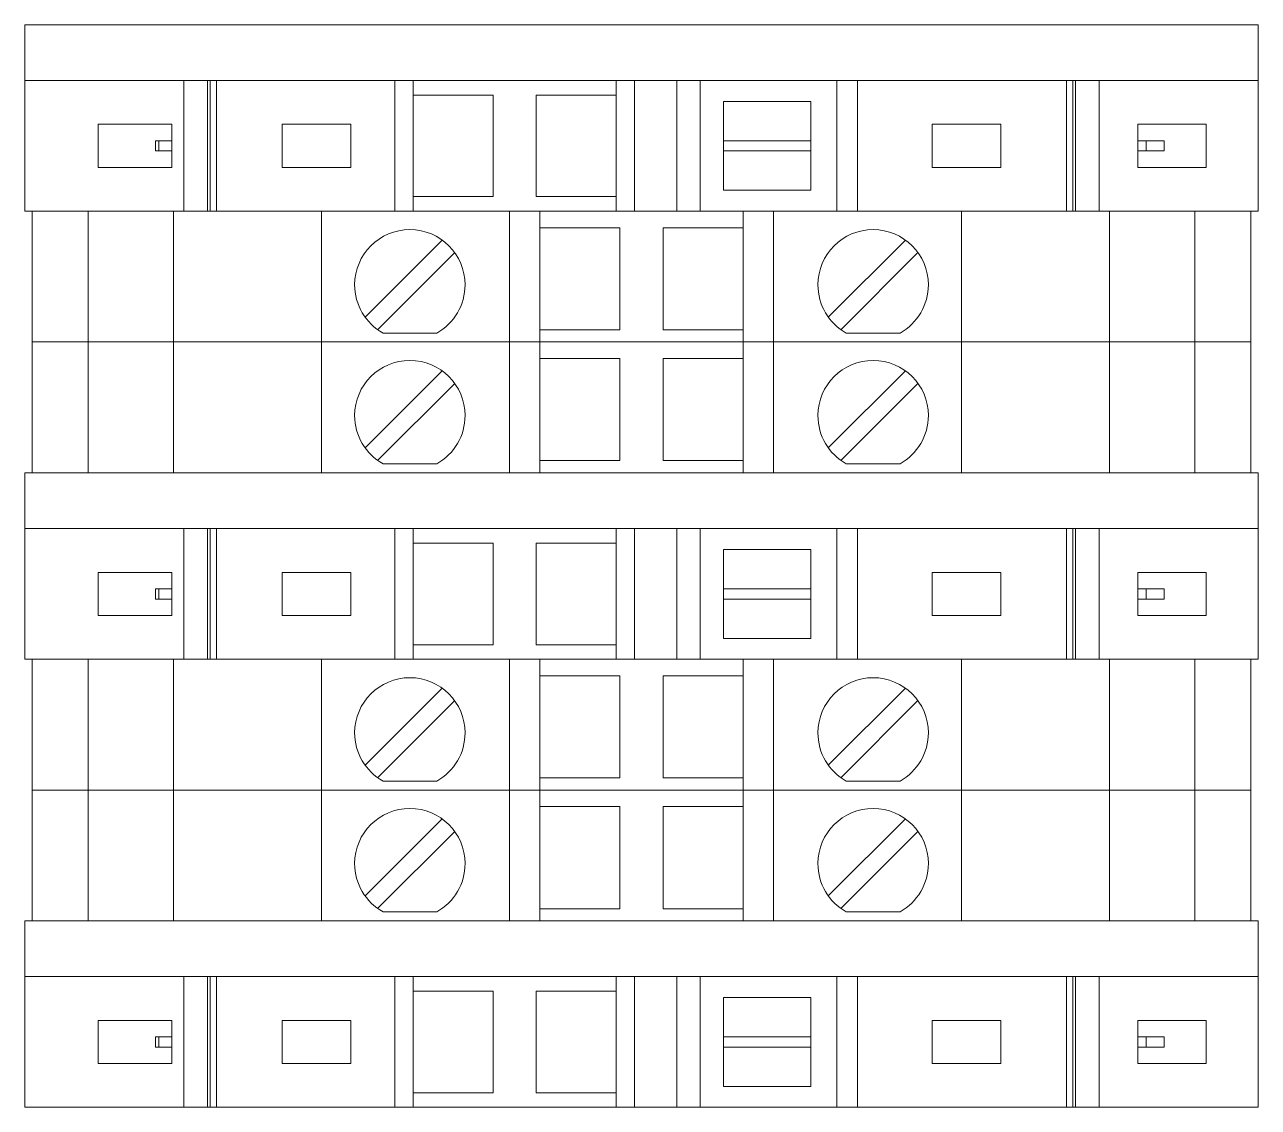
# Model space of a CAD drawing. Header units: millimetres. Extents: x 1880 to 4113, y 771 to 2990.
# Drawn here: x 3578.52 to 3627.12, y 2338.19 to 2380.84 of the extents above; entities that cross this region are included whole.
import ezdxf

# ---------------------------------------------------------------- set-up
doc = ezdxf.new("R2010")
doc.units = ezdxf.units.MM
doc.layers.add('000-PI-Oprema', color=30, linetype='Continuous', lineweight=5)
doc.layers.add('000-PI-ORMAR', color=2, linetype='Continuous')

msp = doc.modelspace()

# ---------------------------------------------------------------- linework, layer by layer
at = {"color": 0, "linetype": 'ByBlock', "lineweight": 0, "ltscale": 0.25}
for points in [[(3578.522, 2380.839), (3578.522, 2373.489), (3627.122, 2373.489), (3627.122, 2380.839), (3578.522, 2380.839)], [(3578.522, 2363.189), (3578.522, 2355.839), (3627.122, 2355.839), (3627.122, 2363.189), (3578.522, 2363.189)], [(3578.522, 2345.539), (3578.522, 2338.189), (3627.122, 2338.189), (3627.122, 2345.539), (3578.522, 2345.539)]]:
    msp.add_lwpolyline(points, dxfattribs=at)
at = {"layer": '000-PI-Oprema', "color": 0, "linetype": 'ByBlock', "lineweight": 0}
for p, q in [((3578.522, 2380.839), (3578.522, 2373.489)), ((3627.122, 2380.839), (3578.522, 2380.839)), ((3627.122, 2373.489), (3627.122, 2380.839)), ((3584.787, 2378.639), (3578.522, 2378.639)), ((3584.787, 2373.489), (3584.787, 2378.639)), ((3585.724, 2378.639), (3584.787, 2378.639)), ((3585.724, 2373.489), (3585.724, 2378.639)), ((3585.824, 2378.639), (3585.724, 2378.639)), ((3585.824, 2378.639), (3585.824, 2373.489)), ((3586.082, 2378.639), (3585.824, 2378.639)), ((3586.082, 2378.639), (3586.082, 2373.489)), ((3593.103, 2378.639), (3586.082, 2378.639)), ((3593.103, 2378.639), (3593.822, 2378.639)), ((3593.103, 2373.489), (3593.103, 2378.639)), ((3593.822, 2378.064), (3593.822, 2378.639)), ((3593.822, 2378.639), (3601.822, 2378.639)), ((3601.822, 2378.639), (3601.822, 2378.064)), ((3601.822, 2378.639), (3602.54, 2378.639)), ((3602.54, 2378.639), (3604.212, 2378.639)), ((3602.54, 2373.489), (3602.54, 2378.639)), ((3605.137, 2378.639), (3604.212, 2378.639)), ((3604.212, 2378.639), (3604.212, 2373.489)), ((3610.511, 2378.639), (3605.137, 2378.639)), ((3605.137, 2378.639), (3605.137, 2373.489)), ((3610.511, 2378.639), (3610.511, 2373.489)), ((3611.332, 2378.639), (3610.511, 2378.639)), ((3611.332, 2373.489), (3611.332, 2378.639)), ((3611.332, 2378.639), (3619.562, 2378.639)), ((3619.562, 2378.639), (3619.562, 2373.489)), ((3619.562, 2378.639), (3619.82, 2378.639)), ((3619.82, 2373.489), (3619.82, 2378.639)), ((3619.82, 2378.639), (3619.92, 2378.639)), ((3620.857, 2378.639), (3619.92, 2378.639)), ((3619.92, 2373.489), (3619.92, 2378.639)), ((3620.857, 2378.639), (3627.122, 2378.639)), ((3620.857, 2373.489), (3620.857, 2378.639)), ((3593.822, 2374.064), (3593.822, 2378.064)), ((3593.822, 2378.064), (3596.972, 2378.064)), ((3596.972, 2378.064), (3596.972, 2374.064)), ((3598.672, 2378.064), (3601.822, 2378.064)), ((3598.672, 2374.064), (3598.672, 2378.064)), ((3601.822, 2378.064), (3601.822, 2374.064)), ((3606.047, 2377.814), (3609.497, 2377.814)), ((3606.047, 2376.264), (3606.047, 2377.814)), ((3609.497, 2377.814), (3609.497, 2376.264)), ((3581.422, 2375.214), (3581.422, 2376.914)), ((3581.422, 2376.914), (3584.322, 2376.914)), ((3584.322, 2376.914), (3584.322, 2376.264)), ((3588.672, 2376.914), (3591.372, 2376.914)), ((3588.672, 2375.214), (3588.672, 2376.914)), ((3591.372, 2376.914), (3591.372, 2375.214)), ((3614.272, 2376.914), (3616.972, 2376.914)), ((3614.272, 2375.214), (3614.272, 2376.914)), ((3616.972, 2376.914), (3616.972, 2375.214)), ((3622.372, 2376.264), (3622.372, 2376.914)), ((3622.372, 2376.914), (3625.072, 2376.914)), ((3625.072, 2376.914), (3625.072, 2375.214)), ((3583.807, 2376.264), (3583.677, 2376.264)), ((3583.677, 2375.864), (3583.677, 2376.264)), ((3583.807, 2376.264), (3583.807, 2375.864)), ((3583.807, 2376.264), (3584.322, 2376.264)), ((3584.322, 2376.264), (3584.322, 2375.864)), ((3606.047, 2376.264), (3609.497, 2376.264)), ((3606.047, 2375.864), (3606.047, 2376.264)), ((3609.497, 2376.264), (3609.497, 2375.864)), ((3622.372, 2375.864), (3622.372, 2376.264)), ((3622.372, 2376.264), (3622.707, 2376.264)), ((3622.707, 2376.264), (3622.707, 2375.864)), ((3623.407, 2376.264), (3622.707, 2376.264)), ((3623.407, 2376.264), (3623.407, 2375.864)), ((3583.807, 2375.864), (3583.677, 2375.864)), ((3583.807, 2375.864), (3584.322, 2375.864)), ((3584.322, 2375.864), (3584.322, 2375.214)), ((3606.047, 2375.864), (3609.497, 2375.864)), ((3606.047, 2374.314), (3606.047, 2375.864)), ((3609.497, 2375.864), (3609.497, 2374.314)), ((3622.372, 2375.864), (3622.707, 2375.864)), ((3622.372, 2375.214), (3622.372, 2375.864)), ((3623.407, 2375.864), (3622.707, 2375.864)), ((3584.322, 2375.214), (3581.422, 2375.214)), ((3591.372, 2375.214), (3588.672, 2375.214)), ((3616.972, 2375.214), (3614.272, 2375.214)), ((3625.072, 2375.214), (3622.372, 2375.214)), ((3609.497, 2374.314), (3606.047, 2374.314)), ((3596.972, 2374.064), (3593.822, 2374.064)), ((3593.822, 2373.489), (3593.822, 2374.064)), ((3601.822, 2374.064), (3598.672, 2374.064)), ((3601.822, 2374.064), (3601.822, 2373.489)), ((3585.724, 2373.489), (3584.787, 2373.489)), ((3585.824, 2373.489), (3585.724, 2373.489)), ((3586.082, 2373.489), (3585.824, 2373.489)), ((3593.103, 2373.489), (3593.822, 2373.489)), ((3578.522, 2363.189), (3578.522, 2355.839)), ((3627.122, 2363.189), (3578.522, 2363.189)), ((3627.122, 2355.839), (3627.122, 2363.189)), ((3584.787, 2360.989), (3578.522, 2360.989)), ((3584.787, 2355.839), (3584.787, 2360.989)), ((3585.724, 2360.989), (3584.787, 2360.989)), ((3585.724, 2355.839), (3585.724, 2360.989)), ((3585.824, 2360.989), (3585.724, 2360.989)), ((3585.824, 2360.989), (3585.824, 2355.839)), ((3586.082, 2360.989), (3585.824, 2360.989)), ((3586.082, 2360.989), (3586.082, 2355.839)), ((3593.103, 2360.989), (3586.082, 2360.989)), ((3593.103, 2360.989), (3593.822, 2360.989)), ((3593.103, 2355.839), (3593.103, 2360.989)), ((3593.822, 2360.414), (3593.822, 2360.989)), ((3593.822, 2360.989), (3601.822, 2360.989)), ((3601.822, 2360.989), (3601.822, 2360.414)), ((3601.822, 2360.989), (3602.54, 2360.989)), ((3602.54, 2360.989), (3604.212, 2360.989)), ((3602.54, 2355.839), (3602.54, 2360.989)), ((3605.137, 2360.989), (3604.212, 2360.989)), ((3604.212, 2360.989), (3604.212, 2355.839)), ((3610.511, 2360.989), (3605.137, 2360.989)), ((3605.137, 2360.989), (3605.137, 2355.839)), ((3610.511, 2360.989), (3610.511, 2355.839)), ((3611.332, 2360.989), (3610.511, 2360.989)), ((3611.332, 2355.839), (3611.332, 2360.989)), ((3611.332, 2360.989), (3619.562, 2360.989)), ((3619.562, 2360.989), (3619.562, 2355.839)), ((3619.562, 2360.989), (3619.82, 2360.989)), ((3619.82, 2355.839), (3619.82, 2360.989)), ((3619.82, 2360.989), (3619.92, 2360.989)), ((3620.857, 2360.989), (3619.92, 2360.989)), ((3619.92, 2355.839), (3619.92, 2360.989)), ((3620.857, 2360.989), (3627.122, 2360.989)), ((3620.857, 2355.839), (3620.857, 2360.989)), ((3593.822, 2356.414), (3593.822, 2360.414)), ((3593.822, 2360.414), (3596.972, 2360.414)), ((3596.972, 2360.414), (3596.972, 2356.414)), ((3598.672, 2360.414), (3601.822, 2360.414)), ((3598.672, 2356.414), (3598.672, 2360.414)), ((3601.822, 2360.414), (3601.822, 2356.414)), ((3606.047, 2360.164), (3609.497, 2360.164)), ((3606.047, 2358.614), (3606.047, 2360.164)), ((3609.497, 2360.164), (3609.497, 2358.614)), ((3581.422, 2357.564), (3581.422, 2359.264)), ((3581.422, 2359.264), (3584.322, 2359.264)), ((3584.322, 2359.264), (3584.322, 2358.614)), ((3588.672, 2359.264), (3591.372, 2359.264)), ((3588.672, 2357.564), (3588.672, 2359.264)), ((3591.372, 2359.264), (3591.372, 2357.564)), ((3614.272, 2359.264), (3616.972, 2359.264)), ((3614.272, 2357.564), (3614.272, 2359.264)), ((3616.972, 2359.264), (3616.972, 2357.564)), ((3622.372, 2358.614), (3622.372, 2359.264)), ((3622.372, 2359.264), (3625.072, 2359.264)), ((3625.072, 2359.264), (3625.072, 2357.564)), ((3583.807, 2358.614), (3583.677, 2358.614)), ((3583.677, 2358.214), (3583.677, 2358.614)), ((3583.807, 2358.614), (3583.807, 2358.214)), ((3583.807, 2358.614), (3584.322, 2358.614)), ((3584.322, 2358.614), (3584.322, 2358.214)), ((3606.047, 2358.614), (3609.497, 2358.614)), ((3606.047, 2358.214), (3606.047, 2358.614)), ((3609.497, 2358.614), (3609.497, 2358.214)), ((3622.372, 2358.214), (3622.372, 2358.614)), ((3622.372, 2358.614), (3622.707, 2358.614)), ((3622.707, 2358.614), (3622.707, 2358.214)), ((3623.407, 2358.614), (3622.707, 2358.614)), ((3623.407, 2358.614), (3623.407, 2358.214)), ((3583.807, 2358.214), (3583.677, 2358.214)), ((3583.807, 2358.214), (3584.322, 2358.214)), ((3584.322, 2358.214), (3584.322, 2357.564)), ((3606.047, 2358.214), (3609.497, 2358.214)), ((3606.047, 2356.664), (3606.047, 2358.214)), ((3609.497, 2358.214), (3609.497, 2356.664)), ((3622.372, 2358.214), (3622.707, 2358.214)), ((3622.372, 2357.564), (3622.372, 2358.214)), ((3623.407, 2358.214), (3622.707, 2358.214)), ((3584.322, 2357.564), (3581.422, 2357.564)), ((3591.372, 2357.564), (3588.672, 2357.564)), ((3616.972, 2357.564), (3614.272, 2357.564)), ((3625.072, 2357.564), (3622.372, 2357.564)), ((3609.497, 2356.664), (3606.047, 2356.664)), ((3596.972, 2356.414), (3593.822, 2356.414)), ((3593.822, 2355.839), (3593.822, 2356.414)), ((3601.822, 2356.414), (3598.672, 2356.414)), ((3601.822, 2356.414), (3601.822, 2355.839)), ((3585.724, 2355.839), (3584.787, 2355.839)), ((3585.824, 2355.839), (3585.724, 2355.839)), ((3586.082, 2355.839), (3585.824, 2355.839)), ((3593.103, 2355.839), (3593.822, 2355.839)), ((3578.522, 2345.539), (3578.522, 2338.189)), ((3627.122, 2345.539), (3578.522, 2345.539)), ((3627.122, 2338.189), (3627.122, 2345.539)), ((3584.787, 2343.339), (3578.522, 2343.339)), ((3584.787, 2338.189), (3584.787, 2343.339)), ((3585.724, 2343.339), (3584.787, 2343.339)), ((3585.724, 2338.189), (3585.724, 2343.339)), ((3585.824, 2343.339), (3585.724, 2343.339)), ((3585.824, 2343.339), (3585.824, 2338.189)), ((3586.082, 2343.339), (3585.824, 2343.339)), ((3586.082, 2343.339), (3586.082, 2338.189)), ((3593.103, 2343.339), (3586.082, 2343.339)), ((3593.103, 2343.339), (3593.822, 2343.339)), ((3593.103, 2338.189), (3593.103, 2343.339)), ((3593.822, 2342.764), (3593.822, 2343.339)), ((3593.822, 2343.339), (3601.822, 2343.339)), ((3601.822, 2343.339), (3601.822, 2342.764)), ((3601.822, 2343.339), (3602.54, 2343.339)), ((3602.54, 2343.339), (3604.212, 2343.339)), ((3602.54, 2338.189), (3602.54, 2343.339)), ((3605.137, 2343.339), (3604.212, 2343.339)), ((3604.212, 2343.339), (3604.212, 2338.189)), ((3610.511, 2343.339), (3605.137, 2343.339)), ((3605.137, 2343.339), (3605.137, 2338.189)), ((3610.511, 2343.339), (3610.511, 2338.189)), ((3611.332, 2343.339), (3610.511, 2343.339)), ((3611.332, 2338.189), (3611.332, 2343.339)), ((3611.332, 2343.339), (3619.562, 2343.339)), ((3619.562, 2343.339), (3619.562, 2338.189)), ((3619.562, 2343.339), (3619.82, 2343.339)), ((3619.82, 2338.189), (3619.82, 2343.339)), ((3619.82, 2343.339), (3619.92, 2343.339)), ((3620.857, 2343.339), (3619.92, 2343.339)), ((3619.92, 2338.189), (3619.92, 2343.339)), ((3620.857, 2343.339), (3627.122, 2343.339)), ((3620.857, 2338.189), (3620.857, 2343.339)), ((3593.822, 2338.764), (3593.822, 2342.764)), ((3593.822, 2342.764), (3596.972, 2342.764)), ((3596.972, 2342.764), (3596.972, 2338.764)), ((3598.672, 2342.764), (3601.822, 2342.764)), ((3598.672, 2338.764), (3598.672, 2342.764)), ((3601.822, 2342.764), (3601.822, 2338.764)), ((3606.047, 2342.514), (3609.497, 2342.514)), ((3606.047, 2340.964), (3606.047, 2342.514)), ((3609.497, 2342.514), (3609.497, 2340.964)), ((3581.422, 2339.914), (3581.422, 2341.614)), ((3581.422, 2341.614), (3584.322, 2341.614)), ((3584.322, 2341.614), (3584.322, 2340.964)), ((3588.672, 2341.614), (3591.372, 2341.614)), ((3588.672, 2339.914), (3588.672, 2341.614)), ((3591.372, 2341.614), (3591.372, 2339.914)), ((3614.272, 2341.614), (3616.972, 2341.614)), ((3614.272, 2339.914), (3614.272, 2341.614)), ((3616.972, 2341.614), (3616.972, 2339.914)), ((3622.372, 2340.964), (3622.372, 2341.614)), ((3622.372, 2341.614), (3625.072, 2341.614)), ((3625.072, 2341.614), (3625.072, 2339.914)), ((3583.807, 2340.964), (3583.677, 2340.964)), ((3583.677, 2340.564), (3583.677, 2340.964)), ((3583.807, 2340.964), (3583.807, 2340.564)), ((3583.807, 2340.964), (3584.322, 2340.964)), ((3584.322, 2340.964), (3584.322, 2340.564)), ((3606.047, 2340.964), (3609.497, 2340.964)), ((3606.047, 2340.564), (3606.047, 2340.964)), ((3609.497, 2340.964), (3609.497, 2340.564)), ((3622.372, 2340.564), (3622.372, 2340.964)), ((3622.372, 2340.964), (3622.707, 2340.964)), ((3622.707, 2340.964), (3622.707, 2340.564)), ((3623.407, 2340.964), (3622.707, 2340.964)), ((3623.407, 2340.964), (3623.407, 2340.564)), ((3583.807, 2340.564), (3583.677, 2340.564)), ((3583.807, 2340.564), (3584.322, 2340.564)), ((3584.322, 2340.564), (3584.322, 2339.914)), ((3606.047, 2340.564), (3609.497, 2340.564)), ((3606.047, 2339.014), (3606.047, 2340.564)), ((3609.497, 2340.564), (3609.497, 2339.014)), ((3622.372, 2340.564), (3622.707, 2340.564)), ((3622.372, 2339.914), (3622.372, 2340.564)), ((3623.407, 2340.564), (3622.707, 2340.564)), ((3584.322, 2339.914), (3581.422, 2339.914)), ((3591.372, 2339.914), (3588.672, 2339.914)), ((3616.972, 2339.914), (3614.272, 2339.914)), ((3625.072, 2339.914), (3622.372, 2339.914)), ((3596.972, 2338.764), (3593.822, 2338.764)), ((3593.822, 2338.189), (3593.822, 2338.764)), ((3601.822, 2338.764), (3598.672, 2338.764)), ((3601.822, 2338.764), (3601.822, 2338.189)), ((3609.497, 2339.014), (3606.047, 2339.014)), ((3585.724, 2338.189), (3584.787, 2338.189)), ((3585.824, 2338.189), (3585.724, 2338.189)), ((3586.082, 2338.189), (3585.824, 2338.189)), ((3593.103, 2338.189), (3593.822, 2338.189))]:
    msp.add_line(p, q, dxfattribs=at)
at = {"layer": '000-PI-Oprema', "color": 0, "linetype": 'ByBlock', "lineweight": 0, "ltscale": 0.25}
for p, q in [((3627.122, 2373.489), (3578.522, 2373.489)), ((3627.122, 2355.839), (3578.522, 2355.839)), ((3627.122, 2338.189), (3578.522, 2338.189))]:
    msp.add_line(p, q, dxfattribs=at)
at = {"layer": '000-PI-ORMAR', "color": 0, "linetype": 'ByBlock', "lineweight": 0}
for p, q in [((3578.822, 2373.489), (3578.822, 2373.489)), ((3578.822, 2373.489), (3579.505, 2373.489)), ((3578.822, 2368.339), (3578.822, 2373.489)), ((3579.822, 2373.489), (3579.505, 2373.489)), ((3579.822, 2373.489), (3579.822, 2373.489)), ((3581.022, 2373.489), (3579.822, 2373.489)), ((3581.022, 2373.489), (3581.022, 2373.489)), ((3582.614, 2373.489), (3581.022, 2373.489)), ((3581.022, 2368.339), (3581.022, 2373.489)), ((3584.756, 2373.489), (3582.614, 2373.489)), ((3583.072, 2373.489), (3583.072, 2373.489)), ((3584.383, 2368.339), (3584.383, 2373.489)), ((3585.14, 2373.489), (3584.756, 2373.489)), ((3587.648, 2373.489), (3585.14, 2373.489)), ((3585.622, 2373.489), (3585.622, 2373.489)), ((3586.522, 2373.489), (3586.522, 2373.489)), ((3590.222, 2373.489), (3587.648, 2373.489)), ((3597.622, 2373.489), (3590.222, 2373.489)), ((3590.222, 2368.339), (3590.222, 2373.489)), ((3598.822, 2373.489), (3597.622, 2373.489)), ((3597.622, 2368.339), (3597.622, 2373.489)), ((3598.822, 2373.489), (3598.822, 2373.489)), ((3606.822, 2373.489), (3598.822, 2373.489)), ((3598.822, 2368.339), (3598.822, 2373.489)), ((3606.822, 2373.489), (3606.822, 2373.489)), ((3608.022, 2373.489), (3606.822, 2373.489)), ((3606.822, 2368.339), (3606.822, 2373.489)), ((3615.422, 2373.489), (3608.022, 2373.489)), ((3608.022, 2368.339), (3608.022, 2373.489)), ((3612.622, 2373.489), (3612.622, 2373.489)), ((3617.996, 2373.489), (3615.422, 2373.489)), ((3615.422, 2368.339), (3615.422, 2373.489)), ((3617.672, 2373.489), (3617.672, 2373.489)), ((3620.504, 2373.489), (3617.996, 2373.489)), ((3620.322, 2373.489), (3620.322, 2373.489)), ((3620.888, 2373.489), (3620.504, 2373.489)), ((3623.03, 2373.489), (3620.888, 2373.489)), ((3621.261, 2368.339), (3621.261, 2373.489)), ((3622.572, 2373.489), (3622.572, 2373.489)), ((3624.622, 2373.489), (3623.03, 2373.489)), ((3624.622, 2373.489), (3624.622, 2373.489)), ((3624.622, 2373.489), (3626.822, 2373.489)), ((3624.622, 2368.339), (3624.622, 2373.489)), ((3626.822, 2373.489), (3626.822, 2373.489)), ((3626.822, 2368.339), (3626.822, 2373.489)), ((3598.822, 2372.839), (3598.822, 2372.839)), ((3598.822, 2372.839), (3601.972, 2372.839)), ((3601.972, 2372.839), (3601.972, 2368.814)), ((3601.972, 2372.839), (3601.972, 2372.839)), ((3603.672, 2372.839), (3606.822, 2372.839)), ((3603.672, 2368.814), (3603.672, 2372.839)), ((3603.672, 2372.839), (3603.672, 2372.839)), ((3606.822, 2372.839), (3606.822, 2372.839)), ((3594.967, 2372.354), (3591.932, 2369.319)), ((3594.967, 2372.354), (3594.967, 2372.354)), ((3613.217, 2372.354), (3610.182, 2369.319)), ((3613.217, 2372.354), (3613.217, 2372.354)), ((3592.426, 2368.824), (3595.462, 2371.859)), ((3595.462, 2371.859), (3595.462, 2371.859)), ((3597.622, 2369.289), (3597.622, 2371.889)), ((3597.622, 2371.889), (3597.622, 2371.889)), ((3608.022, 2371.889), (3608.022, 2371.889)), ((3608.022, 2369.289), (3608.022, 2371.889)), ((3610.676, 2368.824), (3613.712, 2371.859)), ((3613.712, 2371.859), (3613.712, 2371.859)), ((3591.932, 2369.319), (3591.932, 2369.319)), ((3597.622, 2369.289), (3597.622, 2369.289)), ((3608.022, 2369.289), (3608.022, 2369.289)), ((3610.182, 2369.319), (3610.182, 2369.319)), ((3592.426, 2368.824), (3592.426, 2368.824)), ((3598.822, 2368.814), (3598.822, 2368.814)), ((3601.972, 2368.814), (3598.822, 2368.814)), ((3601.972, 2368.814), (3601.972, 2368.814)), ((3606.822, 2368.814), (3603.672, 2368.814)), ((3603.672, 2368.814), (3603.672, 2368.814)), ((3606.822, 2368.814), (3606.822, 2368.814)), ((3610.676, 2368.824), (3610.676, 2368.824)), ((3578.822, 2368.339), (3578.822, 2368.339)), ((3578.822, 2368.339), (3579.505, 2368.339)), ((3578.822, 2368.339), (3578.822, 2368.339)), ((3578.822, 2368.339), (3579.505, 2368.339)), ((3578.822, 2363.189), (3578.822, 2368.339)), ((3579.822, 2368.339), (3579.505, 2368.339)), ((3579.822, 2368.339), (3579.505, 2368.339)), ((3581.022, 2368.339), (3579.822, 2368.339)), ((3579.822, 2368.339), (3579.822, 2368.339)), ((3579.822, 2368.339), (3579.822, 2368.339)), ((3581.022, 2368.339), (3579.822, 2368.339)), ((3580.322, 2368.339), (3580.322, 2368.339)), ((3582.614, 2368.339), (3581.022, 2368.339)), ((3581.022, 2368.339), (3581.022, 2368.339)), ((3581.022, 2368.339), (3581.022, 2368.339)), ((3582.614, 2368.339), (3581.022, 2368.339)), ((3581.022, 2363.189), (3581.022, 2368.339)), ((3584.756, 2368.339), (3582.614, 2368.339)), ((3584.756, 2368.339), (3582.614, 2368.339)), ((3583.072, 2368.339), (3583.072, 2368.339)), ((3583.072, 2368.339), (3583.072, 2368.339)), ((3584.383, 2363.189), (3584.383, 2368.339)), ((3584.756, 2368.339), (3585.14, 2368.339)), ((3585.14, 2368.339), (3584.756, 2368.339)), ((3585.14, 2368.339), (3587.648, 2368.339)), ((3587.648, 2368.339), (3585.14, 2368.339)), ((3585.622, 2368.339), (3585.622, 2368.339)), ((3585.622, 2368.339), (3585.622, 2368.339)), ((3586.522, 2368.339), (3586.522, 2368.339)), ((3586.522, 2368.339), (3586.522, 2368.339)), ((3586.822, 2368.339), (3586.822, 2368.339)), ((3590.222, 2368.339), (3587.648, 2368.339)), ((3590.222, 2368.339), (3587.648, 2368.339)), ((3597.622, 2368.339), (3590.222, 2368.339)), ((3597.622, 2368.339), (3590.222, 2368.339)), ((3590.222, 2363.189), (3590.222, 2368.339)), ((3592.638, 2368.689), (3592.638, 2368.689)), ((3592.638, 2368.689), (3594.756, 2368.689)), ((3594.756, 2368.689), (3594.756, 2368.689)), ((3598.822, 2368.339), (3597.622, 2368.339)), ((3598.822, 2368.339), (3597.622, 2368.339)), ((3597.622, 2363.189), (3597.622, 2368.339)), ((3606.822, 2368.339), (3598.822, 2368.339)), ((3598.822, 2368.339), (3598.822, 2368.339)), ((3598.822, 2368.339), (3598.822, 2368.339)), ((3606.822, 2368.339), (3598.822, 2368.339)), ((3598.822, 2363.189), (3598.822, 2368.339)), ((3608.022, 2368.339), (3606.822, 2368.339)), ((3606.822, 2368.339), (3606.822, 2368.339)), ((3606.822, 2368.339), (3606.822, 2368.339)), ((3608.022, 2368.339), (3606.822, 2368.339)), ((3606.822, 2363.189), (3606.822, 2368.339)), ((3615.422, 2368.339), (3608.022, 2368.339)), ((3615.422, 2368.339), (3608.022, 2368.339)), ((3608.022, 2363.189), (3608.022, 2368.339)), ((3610.888, 2368.689), (3610.888, 2368.689)), ((3610.888, 2368.689), (3613.006, 2368.689)), ((3612.622, 2368.339), (3612.622, 2368.339)), ((3612.622, 2368.339), (3612.622, 2368.339)), ((3613.006, 2368.689), (3613.006, 2368.689)), ((3617.996, 2368.339), (3615.422, 2368.339)), ((3617.996, 2368.339), (3615.422, 2368.339)), ((3615.422, 2363.189), (3615.422, 2368.339)), ((3617.672, 2368.339), (3617.672, 2368.339)), ((3617.672, 2368.339), (3617.672, 2368.339)), ((3617.996, 2368.339), (3620.504, 2368.339)), ((3620.504, 2368.339), (3617.996, 2368.339)), ((3618.822, 2368.339), (3618.822, 2368.339)), ((3620.322, 2368.339), (3620.322, 2368.339)), ((3620.322, 2368.339), (3620.322, 2368.339)), ((3620.504, 2368.339), (3620.888, 2368.339)), ((3620.888, 2368.339), (3620.504, 2368.339)), ((3623.03, 2368.339), (3620.888, 2368.339)), ((3623.03, 2368.339), (3620.888, 2368.339)), ((3621.261, 2363.189), (3621.261, 2368.339)), ((3622.572, 2368.339), (3622.572, 2368.339)), ((3622.572, 2368.339), (3622.572, 2368.339)), ((3624.622, 2368.339), (3623.03, 2368.339)), ((3624.622, 2368.339), (3623.03, 2368.339)), ((3624.622, 2368.339), (3626.822, 2368.339)), ((3624.622, 2368.339), (3624.622, 2368.339)), ((3624.622, 2368.339), (3624.622, 2368.339)), ((3624.622, 2368.339), (3626.822, 2368.339)), ((3624.622, 2363.189), (3624.622, 2368.339)), ((3626.822, 2368.339), (3626.822, 2368.339)), ((3626.822, 2368.339), (3626.822, 2368.339)), ((3626.822, 2363.189), (3626.822, 2368.339)), ((3598.822, 2367.689), (3598.822, 2367.689)), ((3598.822, 2367.689), (3601.972, 2367.689)), ((3601.972, 2367.689), (3601.972, 2363.664)), ((3601.972, 2367.689), (3601.972, 2367.689)), ((3603.672, 2367.689), (3606.822, 2367.689)), ((3603.672, 2363.664), (3603.672, 2367.689)), ((3603.672, 2367.689), (3603.672, 2367.689)), ((3606.822, 2367.689), (3606.822, 2367.689)), ((3594.967, 2367.204), (3591.932, 2364.169)), ((3594.967, 2367.204), (3594.967, 2367.204)), ((3613.217, 2367.204), (3610.182, 2364.169)), ((3613.217, 2367.204), (3613.217, 2367.204)), ((3592.426, 2363.674), (3595.462, 2366.709)), ((3595.462, 2366.709), (3595.462, 2366.709)), ((3597.622, 2364.139), (3597.622, 2366.739)), ((3597.622, 2366.739), (3597.622, 2366.739)), ((3608.022, 2366.739), (3608.022, 2366.739)), ((3608.022, 2364.139), (3608.022, 2366.739)), ((3610.676, 2363.674), (3613.712, 2366.709)), ((3613.712, 2366.709), (3613.712, 2366.709)), ((3591.932, 2364.169), (3591.932, 2364.169)), ((3597.622, 2364.139), (3597.622, 2364.139)), ((3608.022, 2364.139), (3608.022, 2364.139)), ((3610.182, 2364.169), (3610.182, 2364.169)), ((3592.426, 2363.674), (3592.426, 2363.674)), ((3592.638, 2363.539), (3592.638, 2363.539)), ((3592.638, 2363.539), (3594.756, 2363.539)), ((3594.756, 2363.539), (3594.756, 2363.539)), ((3598.822, 2363.664), (3598.822, 2363.664)), ((3601.972, 2363.664), (3598.822, 2363.664)), ((3601.972, 2363.664), (3601.972, 2363.664)), ((3606.822, 2363.664), (3603.672, 2363.664)), ((3603.672, 2363.664), (3603.672, 2363.664)), ((3606.822, 2363.664), (3606.822, 2363.664)), ((3610.676, 2363.674), (3610.676, 2363.674)), ((3610.888, 2363.539), (3610.888, 2363.539)), ((3610.888, 2363.539), (3613.006, 2363.539)), ((3613.006, 2363.539), (3613.006, 2363.539)), ((3578.822, 2363.189), (3578.822, 2363.189)), ((3578.822, 2363.189), (3579.505, 2363.189)), ((3579.822, 2363.189), (3579.505, 2363.189)), ((3581.022, 2363.189), (3579.822, 2363.189)), ((3579.822, 2363.189), (3579.822, 2363.189)), ((3580.322, 2363.189), (3580.322, 2363.189)), ((3582.614, 2363.189), (3581.022, 2363.189)), ((3581.022, 2363.189), (3581.022, 2363.189)), ((3584.756, 2363.189), (3582.614, 2363.189)), ((3583.072, 2363.189), (3583.072, 2363.189)), ((3584.756, 2363.189), (3585.14, 2363.189)), ((3585.14, 2363.189), (3587.648, 2363.189)), ((3585.622, 2363.189), (3585.622, 2363.189)), ((3586.522, 2363.189), (3586.522, 2363.189)), ((3586.822, 2363.189), (3586.822, 2363.189)), ((3590.222, 2363.189), (3587.648, 2363.189)), ((3597.622, 2363.189), (3590.222, 2363.189)), ((3598.822, 2363.189), (3597.622, 2363.189)), ((3606.822, 2363.189), (3598.822, 2363.189)), ((3598.822, 2363.189), (3598.822, 2363.189)), ((3608.022, 2363.189), (3606.822, 2363.189)), ((3606.822, 2363.189), (3606.822, 2363.189)), ((3615.422, 2363.189), (3608.022, 2363.189)), ((3612.622, 2363.189), (3612.622, 2363.189)), ((3617.996, 2363.189), (3615.422, 2363.189)), ((3617.672, 2363.189), (3617.672, 2363.189)), ((3617.996, 2363.189), (3620.504, 2363.189)), ((3618.822, 2363.189), (3618.822, 2363.189)), ((3620.322, 2363.189), (3620.322, 2363.189)), ((3620.504, 2363.189), (3620.888, 2363.189)), ((3623.03, 2363.189), (3620.888, 2363.189)), ((3622.572, 2363.189), (3622.572, 2363.189)), ((3624.622, 2363.189), (3623.03, 2363.189)), ((3624.622, 2363.189), (3626.822, 2363.189)), ((3624.622, 2363.189), (3624.622, 2363.189)), ((3626.822, 2363.189), (3626.822, 2363.189)), ((3578.822, 2355.839), (3578.822, 2355.839)), ((3578.822, 2355.839), (3579.505, 2355.839)), ((3578.822, 2350.689), (3578.822, 2355.839)), ((3579.822, 2355.839), (3579.505, 2355.839)), ((3579.822, 2355.839), (3579.822, 2355.839)), ((3581.022, 2355.839), (3579.822, 2355.839)), ((3581.022, 2355.839), (3581.022, 2355.839)), ((3582.614, 2355.839), (3581.022, 2355.839)), ((3581.022, 2350.689), (3581.022, 2355.839)), ((3584.756, 2355.839), (3582.614, 2355.839)), ((3583.072, 2355.839), (3583.072, 2355.839)), ((3584.383, 2350.689), (3584.383, 2355.839)), ((3585.14, 2355.839), (3584.756, 2355.839)), ((3587.648, 2355.839), (3585.14, 2355.839)), ((3585.622, 2355.839), (3585.622, 2355.839)), ((3586.522, 2355.839), (3586.522, 2355.839)), ((3590.222, 2355.839), (3587.648, 2355.839)), ((3597.622, 2355.839), (3590.222, 2355.839)), ((3590.222, 2350.689), (3590.222, 2355.839)), ((3598.822, 2355.839), (3597.622, 2355.839)), ((3597.622, 2350.689), (3597.622, 2355.839)), ((3598.822, 2355.839), (3598.822, 2355.839)), ((3606.822, 2355.839), (3598.822, 2355.839)), ((3598.822, 2350.689), (3598.822, 2355.839)), ((3606.822, 2355.839), (3606.822, 2355.839)), ((3608.022, 2355.839), (3606.822, 2355.839)), ((3606.822, 2350.689), (3606.822, 2355.839)), ((3615.422, 2355.839), (3608.022, 2355.839)), ((3608.022, 2350.689), (3608.022, 2355.839)), ((3612.622, 2355.839), (3612.622, 2355.839)), ((3617.996, 2355.839), (3615.422, 2355.839)), ((3615.422, 2350.689), (3615.422, 2355.839)), ((3617.672, 2355.839), (3617.672, 2355.839)), ((3620.504, 2355.839), (3617.996, 2355.839)), ((3620.322, 2355.839), (3620.322, 2355.839)), ((3620.888, 2355.839), (3620.504, 2355.839)), ((3623.03, 2355.839), (3620.888, 2355.839)), ((3621.261, 2350.689), (3621.261, 2355.839)), ((3622.572, 2355.839), (3622.572, 2355.839)), ((3624.622, 2355.839), (3623.03, 2355.839)), ((3624.622, 2355.839), (3624.622, 2355.839)), ((3624.622, 2355.839), (3626.822, 2355.839)), ((3624.622, 2350.689), (3624.622, 2355.839)), ((3626.822, 2355.839), (3626.822, 2355.839)), ((3626.822, 2350.689), (3626.822, 2355.839)), ((3598.822, 2355.189), (3598.822, 2355.189)), ((3598.822, 2355.189), (3601.972, 2355.189)), ((3601.972, 2355.189), (3601.972, 2351.164)), ((3601.972, 2355.189), (3601.972, 2355.189)), ((3603.672, 2355.189), (3606.822, 2355.189)), ((3603.672, 2351.164), (3603.672, 2355.189)), ((3603.672, 2355.189), (3603.672, 2355.189)), ((3606.822, 2355.189), (3606.822, 2355.189)), ((3594.967, 2354.704), (3591.932, 2351.669)), ((3594.967, 2354.704), (3594.967, 2354.704)), ((3613.217, 2354.704), (3610.182, 2351.669)), ((3613.217, 2354.704), (3613.217, 2354.704)), ((3592.426, 2351.174), (3595.462, 2354.209)), ((3595.462, 2354.209), (3595.462, 2354.209)), ((3597.622, 2351.639), (3597.622, 2354.239)), ((3597.622, 2354.239), (3597.622, 2354.239)), ((3608.022, 2354.239), (3608.022, 2354.239)), ((3608.022, 2351.639), (3608.022, 2354.239)), ((3610.676, 2351.174), (3613.712, 2354.209)), ((3613.712, 2354.209), (3613.712, 2354.209)), ((3591.932, 2351.669), (3591.932, 2351.669)), ((3597.622, 2351.639), (3597.622, 2351.639)), ((3608.022, 2351.639), (3608.022, 2351.639)), ((3610.182, 2351.669), (3610.182, 2351.669)), ((3592.426, 2351.174), (3592.426, 2351.174)), ((3592.638, 2351.039), (3592.638, 2351.039)), ((3592.638, 2351.039), (3594.756, 2351.039)), ((3594.756, 2351.039), (3594.756, 2351.039)), ((3598.822, 2351.164), (3598.822, 2351.164)), ((3601.972, 2351.164), (3598.822, 2351.164)), ((3601.972, 2351.164), (3601.972, 2351.164)), ((3606.822, 2351.164), (3603.672, 2351.164)), ((3603.672, 2351.164), (3603.672, 2351.164)), ((3606.822, 2351.164), (3606.822, 2351.164)), ((3610.676, 2351.174), (3610.676, 2351.174)), ((3610.888, 2351.039), (3610.888, 2351.039)), ((3610.888, 2351.039), (3613.006, 2351.039)), ((3613.006, 2351.039), (3613.006, 2351.039)), ((3578.822, 2350.689), (3578.822, 2350.689)), ((3578.822, 2350.689), (3579.505, 2350.689)), ((3578.822, 2350.689), (3578.822, 2350.689)), ((3578.822, 2350.689), (3579.505, 2350.689)), ((3578.822, 2345.539), (3578.822, 2350.689)), ((3579.822, 2350.689), (3579.505, 2350.689)), ((3579.822, 2350.689), (3579.505, 2350.689)), ((3581.022, 2350.689), (3579.822, 2350.689)), ((3579.822, 2350.689), (3579.822, 2350.689)), ((3579.822, 2350.689), (3579.822, 2350.689)), ((3581.022, 2350.689), (3579.822, 2350.689)), ((3580.322, 2350.689), (3580.322, 2350.689)), ((3582.614, 2350.689), (3581.022, 2350.689)), ((3581.022, 2350.689), (3581.022, 2350.689)), ((3581.022, 2350.689), (3581.022, 2350.689)), ((3582.614, 2350.689), (3581.022, 2350.689)), ((3581.022, 2345.539), (3581.022, 2350.689)), ((3584.756, 2350.689), (3582.614, 2350.689)), ((3584.756, 2350.689), (3582.614, 2350.689)), ((3583.072, 2350.689), (3583.072, 2350.689)), ((3583.072, 2350.689), (3583.072, 2350.689)), ((3584.383, 2345.539), (3584.383, 2350.689)), ((3584.756, 2350.689), (3585.14, 2350.689)), ((3585.14, 2350.689), (3584.756, 2350.689)), ((3585.14, 2350.689), (3587.648, 2350.689)), ((3587.648, 2350.689), (3585.14, 2350.689)), ((3585.622, 2350.689), (3585.622, 2350.689)), ((3585.622, 2350.689), (3585.622, 2350.689)), ((3586.522, 2350.689), (3586.522, 2350.689)), ((3586.522, 2350.689), (3586.522, 2350.689)), ((3586.822, 2350.689), (3586.822, 2350.689)), ((3590.222, 2350.689), (3587.648, 2350.689)), ((3590.222, 2350.689), (3587.648, 2350.689)), ((3597.622, 2350.689), (3590.222, 2350.689)), ((3597.622, 2350.689), (3590.222, 2350.689)), ((3590.222, 2345.539), (3590.222, 2350.689)), ((3598.822, 2350.689), (3597.622, 2350.689)), ((3598.822, 2350.689), (3597.622, 2350.689)), ((3597.622, 2345.539), (3597.622, 2350.689)), ((3606.822, 2350.689), (3598.822, 2350.689)), ((3598.822, 2350.689), (3598.822, 2350.689)), ((3598.822, 2350.689), (3598.822, 2350.689)), ((3606.822, 2350.689), (3598.822, 2350.689)), ((3598.822, 2345.539), (3598.822, 2350.689)), ((3608.022, 2350.689), (3606.822, 2350.689)), ((3606.822, 2350.689), (3606.822, 2350.689)), ((3606.822, 2350.689), (3606.822, 2350.689)), ((3608.022, 2350.689), (3606.822, 2350.689)), ((3606.822, 2345.539), (3606.822, 2350.689)), ((3615.422, 2350.689), (3608.022, 2350.689)), ((3615.422, 2350.689), (3608.022, 2350.689)), ((3608.022, 2345.539), (3608.022, 2350.689)), ((3612.622, 2350.689), (3612.622, 2350.689)), ((3612.622, 2350.689), (3612.622, 2350.689)), ((3617.996, 2350.689), (3615.422, 2350.689)), ((3617.996, 2350.689), (3615.422, 2350.689)), ((3615.422, 2345.539), (3615.422, 2350.689)), ((3617.672, 2350.689), (3617.672, 2350.689)), ((3617.672, 2350.689), (3617.672, 2350.689)), ((3617.996, 2350.689), (3620.504, 2350.689)), ((3620.504, 2350.689), (3617.996, 2350.689)), ((3618.822, 2350.689), (3618.822, 2350.689)), ((3620.322, 2350.689), (3620.322, 2350.689)), ((3620.322, 2350.689), (3620.322, 2350.689)), ((3620.504, 2350.689), (3620.888, 2350.689)), ((3620.888, 2350.689), (3620.504, 2350.689)), ((3623.03, 2350.689), (3620.888, 2350.689)), ((3623.03, 2350.689), (3620.888, 2350.689)), ((3621.261, 2345.539), (3621.261, 2350.689)), ((3622.572, 2350.689), (3622.572, 2350.689)), ((3622.572, 2350.689), (3622.572, 2350.689)), ((3624.622, 2350.689), (3623.03, 2350.689)), ((3624.622, 2350.689), (3623.03, 2350.689)), ((3624.622, 2350.689), (3626.822, 2350.689)), ((3624.622, 2350.689), (3624.622, 2350.689)), ((3624.622, 2350.689), (3624.622, 2350.689)), ((3624.622, 2350.689), (3626.822, 2350.689)), ((3624.622, 2345.539), (3624.622, 2350.689)), ((3626.822, 2350.689), (3626.822, 2350.689)), ((3626.822, 2350.689), (3626.822, 2350.689)), ((3626.822, 2345.539), (3626.822, 2350.689)), ((3598.822, 2350.039), (3598.822, 2350.039)), ((3598.822, 2350.039), (3601.972, 2350.039)), ((3601.972, 2350.039), (3601.972, 2346.014)), ((3601.972, 2350.039), (3601.972, 2350.039)), ((3603.672, 2350.039), (3606.822, 2350.039)), ((3603.672, 2346.014), (3603.672, 2350.039)), ((3603.672, 2350.039), (3603.672, 2350.039)), ((3606.822, 2350.039), (3606.822, 2350.039)), ((3594.967, 2349.554), (3591.932, 2346.519)), ((3594.967, 2349.554), (3594.967, 2349.554)), ((3613.217, 2349.554), (3610.182, 2346.519)), ((3613.217, 2349.554), (3613.217, 2349.554)), ((3592.426, 2346.024), (3595.462, 2349.059)), ((3595.462, 2349.059), (3595.462, 2349.059)), ((3597.622, 2346.489), (3597.622, 2349.089)), ((3597.622, 2349.089), (3597.622, 2349.089)), ((3608.022, 2349.089), (3608.022, 2349.089)), ((3608.022, 2346.489), (3608.022, 2349.089)), ((3610.676, 2346.024), (3613.712, 2349.059)), ((3613.712, 2349.059), (3613.712, 2349.059)), ((3591.932, 2346.519), (3591.932, 2346.519)), ((3597.622, 2346.489), (3597.622, 2346.489)), ((3608.022, 2346.489), (3608.022, 2346.489)), ((3610.182, 2346.519), (3610.182, 2346.519)), ((3592.426, 2346.024), (3592.426, 2346.024)), ((3598.822, 2346.014), (3598.822, 2346.014)), ((3601.972, 2346.014), (3598.822, 2346.014)), ((3601.972, 2346.014), (3601.972, 2346.014)), ((3606.822, 2346.014), (3603.672, 2346.014)), ((3603.672, 2346.014), (3603.672, 2346.014)), ((3606.822, 2346.014), (3606.822, 2346.014)), ((3610.676, 2346.024), (3610.676, 2346.024)), ((3578.822, 2345.539), (3578.822, 2345.539)), ((3578.822, 2345.539), (3579.505, 2345.539)), ((3579.822, 2345.539), (3579.505, 2345.539)), ((3581.022, 2345.539), (3579.822, 2345.539)), ((3579.822, 2345.539), (3579.822, 2345.539)), ((3580.322, 2345.539), (3580.322, 2345.539)), ((3582.614, 2345.539), (3581.022, 2345.539)), ((3581.022, 2345.539), (3581.022, 2345.539)), ((3584.756, 2345.539), (3582.614, 2345.539)), ((3583.072, 2345.539), (3583.072, 2345.539)), ((3584.756, 2345.539), (3585.14, 2345.539)), ((3585.14, 2345.539), (3587.648, 2345.539)), ((3585.622, 2345.539), (3585.622, 2345.539)), ((3586.522, 2345.539), (3586.522, 2345.539)), ((3586.822, 2345.539), (3586.822, 2345.539)), ((3590.222, 2345.539), (3587.648, 2345.539)), ((3597.622, 2345.539), (3590.222, 2345.539)), ((3592.638, 2345.889), (3592.638, 2345.889)), ((3592.638, 2345.889), (3594.756, 2345.889)), ((3594.756, 2345.889), (3594.756, 2345.889)), ((3598.822, 2345.539), (3597.622, 2345.539)), ((3606.822, 2345.539), (3598.822, 2345.539)), ((3598.822, 2345.539), (3598.822, 2345.539)), ((3608.022, 2345.539), (3606.822, 2345.539)), ((3606.822, 2345.539), (3606.822, 2345.539)), ((3615.422, 2345.539), (3608.022, 2345.539)), ((3610.888, 2345.889), (3610.888, 2345.889)), ((3610.888, 2345.889), (3613.006, 2345.889)), ((3612.622, 2345.539), (3612.622, 2345.539)), ((3613.006, 2345.889), (3613.006, 2345.889)), ((3617.996, 2345.539), (3615.422, 2345.539)), ((3617.672, 2345.539), (3617.672, 2345.539)), ((3617.996, 2345.539), (3620.504, 2345.539)), ((3618.822, 2345.539), (3618.822, 2345.539)), ((3620.322, 2345.539), (3620.322, 2345.539)), ((3620.504, 2345.539), (3620.888, 2345.539)), ((3623.03, 2345.539), (3620.888, 2345.539)), ((3622.572, 2345.539), (3622.572, 2345.539)), ((3624.622, 2345.539), (3623.03, 2345.539)), ((3624.622, 2345.539), (3626.822, 2345.539)), ((3624.622, 2345.539), (3624.622, 2345.539)), ((3626.822, 2345.539), (3626.822, 2345.539))]:
    msp.add_line(p, q, dxfattribs=at)
for centre, start, end in [((3593.697, 2370.589), 360, 180), ((3611.947, 2370.589), 360, 180), ((3593.697, 2370.589), 180, 240.8754), ((3593.697, 2370.589), 299.1246, 360), ((3611.947, 2370.589), 180, 240.8754), ((3611.947, 2370.589), 299.1246, 360), ((3593.697, 2365.439), 360, 180), ((3611.947, 2365.439), 360, 180), ((3593.697, 2365.439), 180, 240.8754), ((3593.697, 2365.439), 299.1246, 360), ((3611.947, 2365.439), 180, 240.8754), ((3611.947, 2365.439), 299.1246, 360), ((3593.697, 2352.939), 360, 180), ((3611.947, 2352.939), 360, 180), ((3593.697, 2352.939), 180, 240.8754), ((3593.697, 2352.939), 299.1246, 360), ((3611.947, 2352.939), 180, 240.8754), ((3611.947, 2352.939), 299.1246, 360), ((3593.697, 2347.789), 360, 180), ((3611.947, 2347.789), 360, 180), ((3593.697, 2347.789), 180, 240.8754), ((3593.697, 2347.789), 299.1246, 360), ((3611.947, 2347.789), 180, 240.8754), ((3611.947, 2347.789), 299.1246, 360)]:
    msp.add_arc(centre, 2.175, start, end, dxfattribs=at)

doc.saveas('drawing.dxf')
